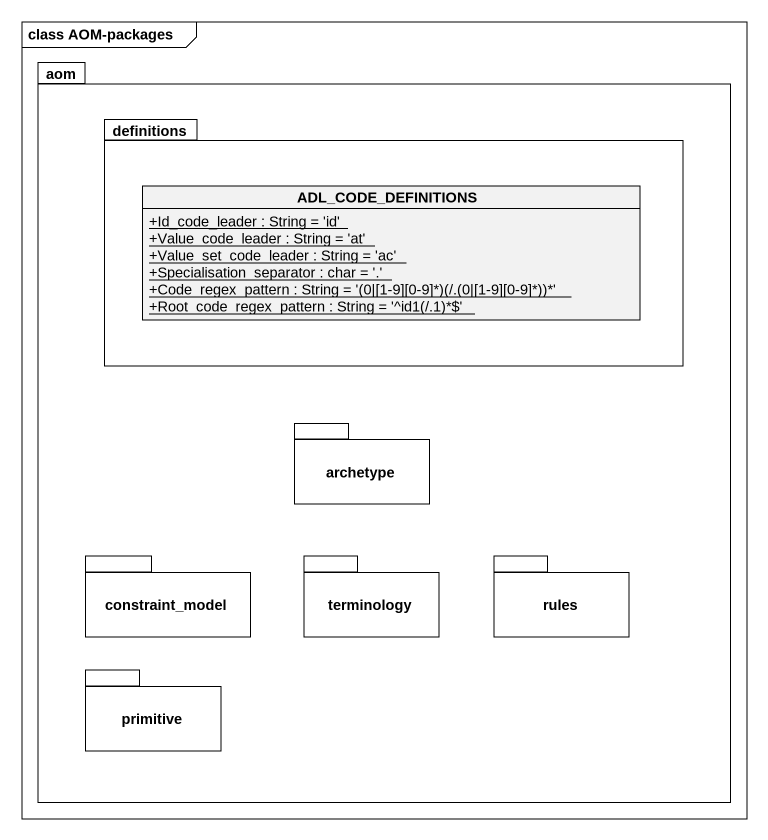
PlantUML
@startuml
mainframe class AOM-packages
hide circle
hide empty members
skinparam classAttributeIconSize 0
package aom {
  package definitions {
    class ADL_CODE_DEFINITIONS {
      {static} +Id_code_leader : String = 'id'
      {static} +Value_code_leader : String = 'at'
      {static} +Value_set_code_leader : String = 'ac'
      {static} +Specialisation_separator : char = '.'
      {static} {field} +Code_regex_pattern : String = '(0|[1-9][0-9]*)(/.(0|[1-9][0-9]*))*'
      {static} {field} +Root_code_regex_pattern : String = '^id1(/.1)*$'
    }
  }
  package archetype {
  }
  package constraint_model {
  }
  package terminology {
  }
  package rules {
  }
  package primitive {
  }
}
@enduml
